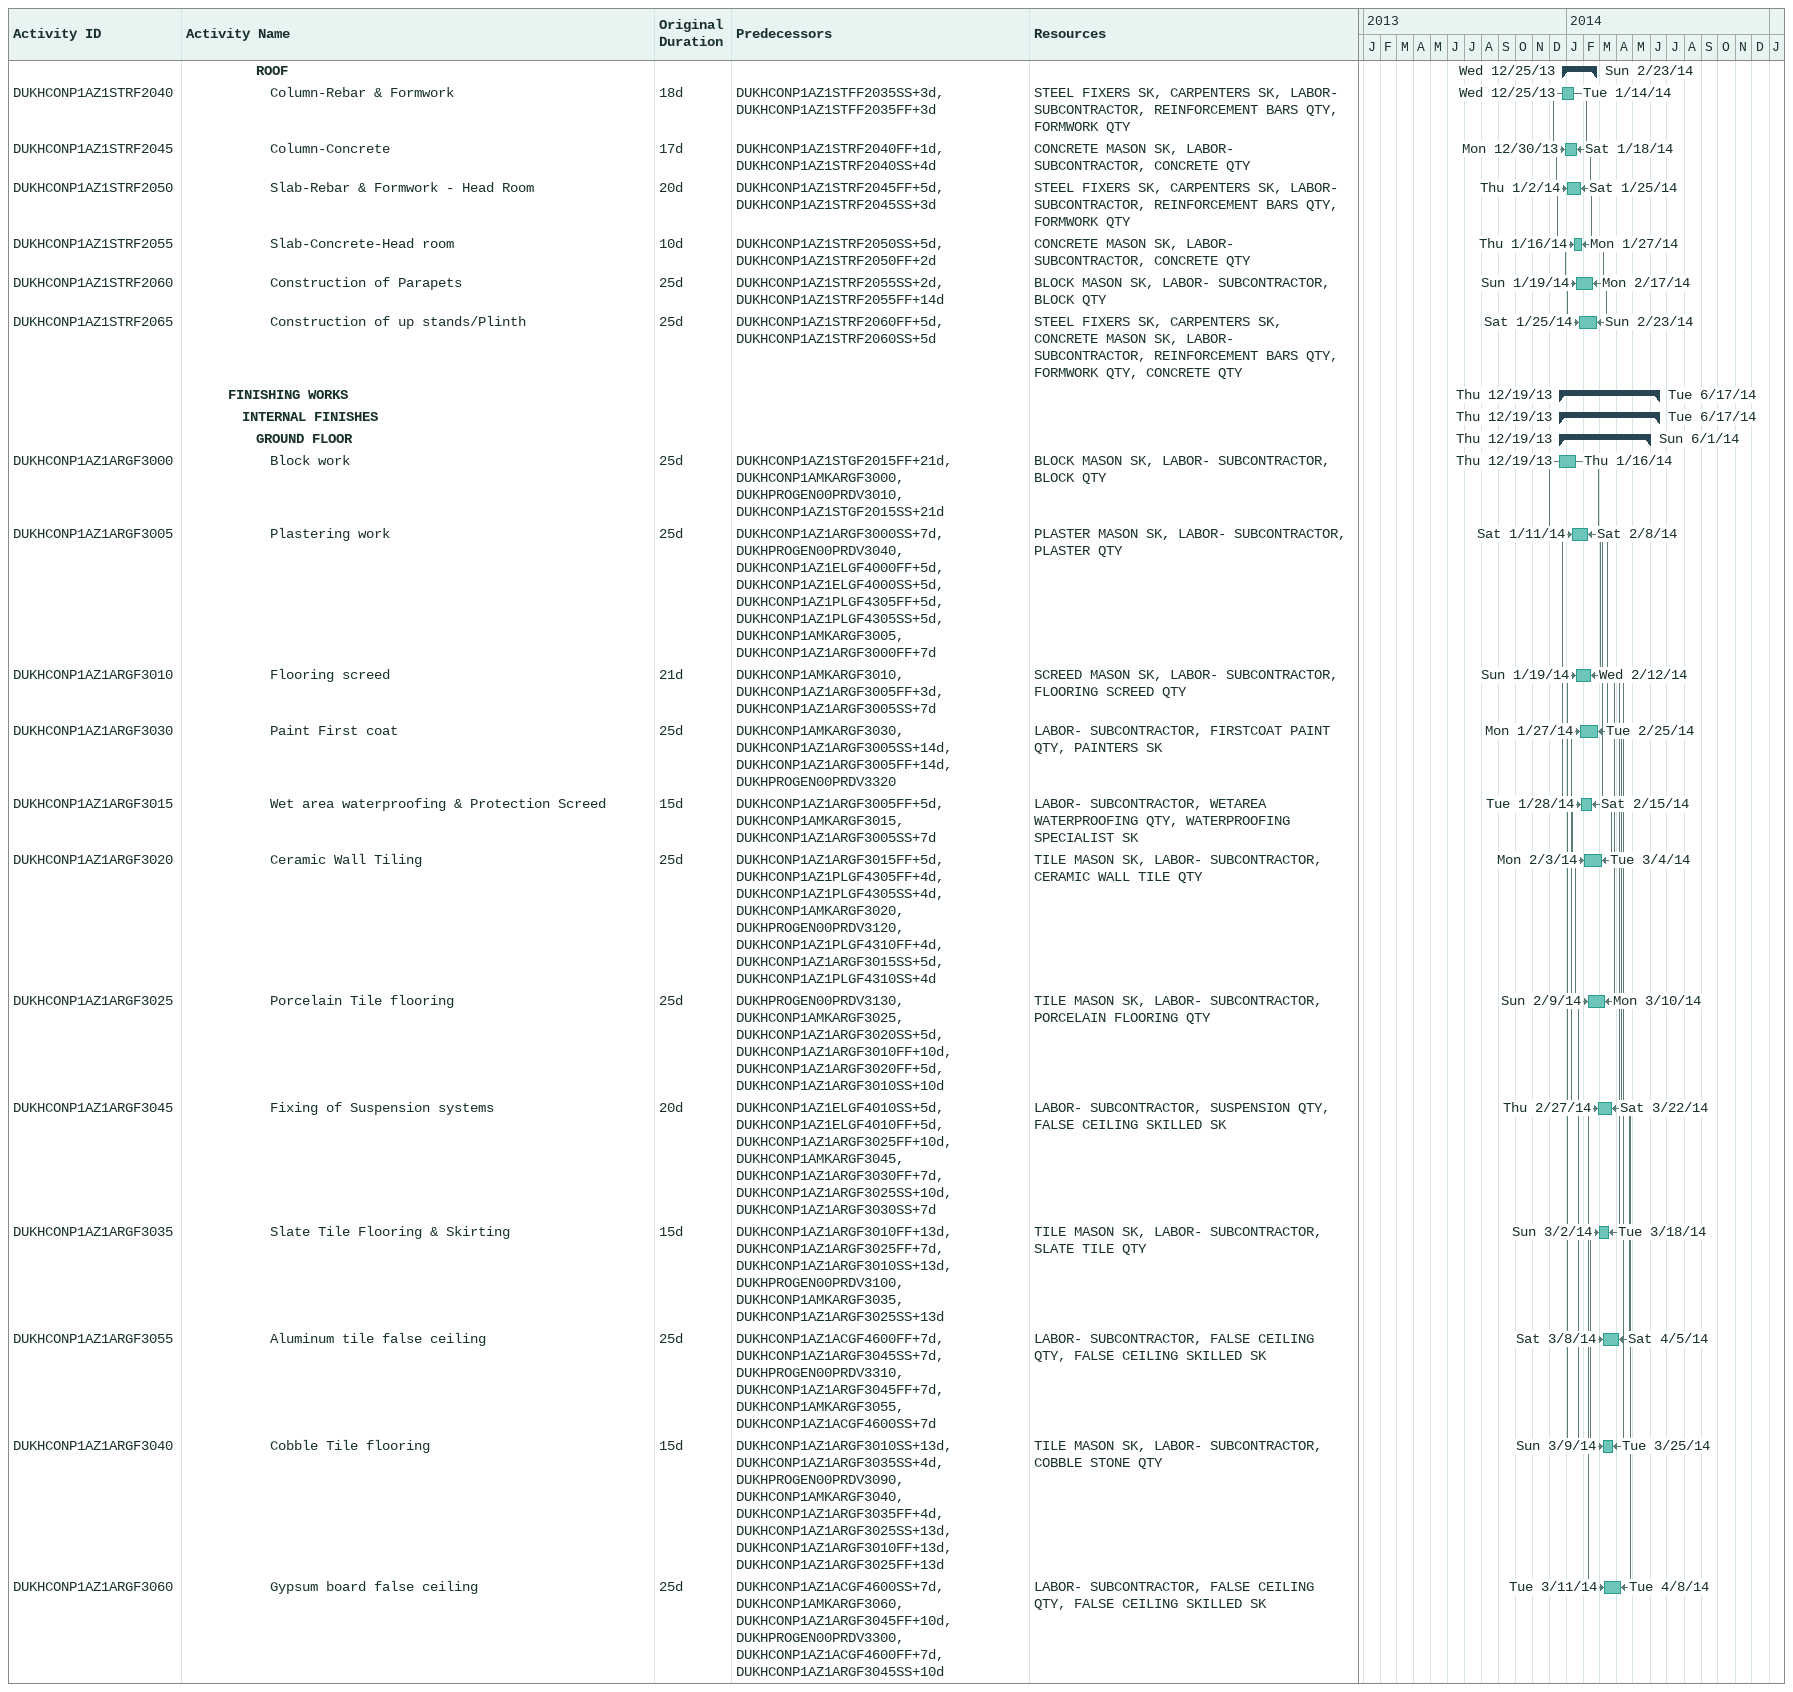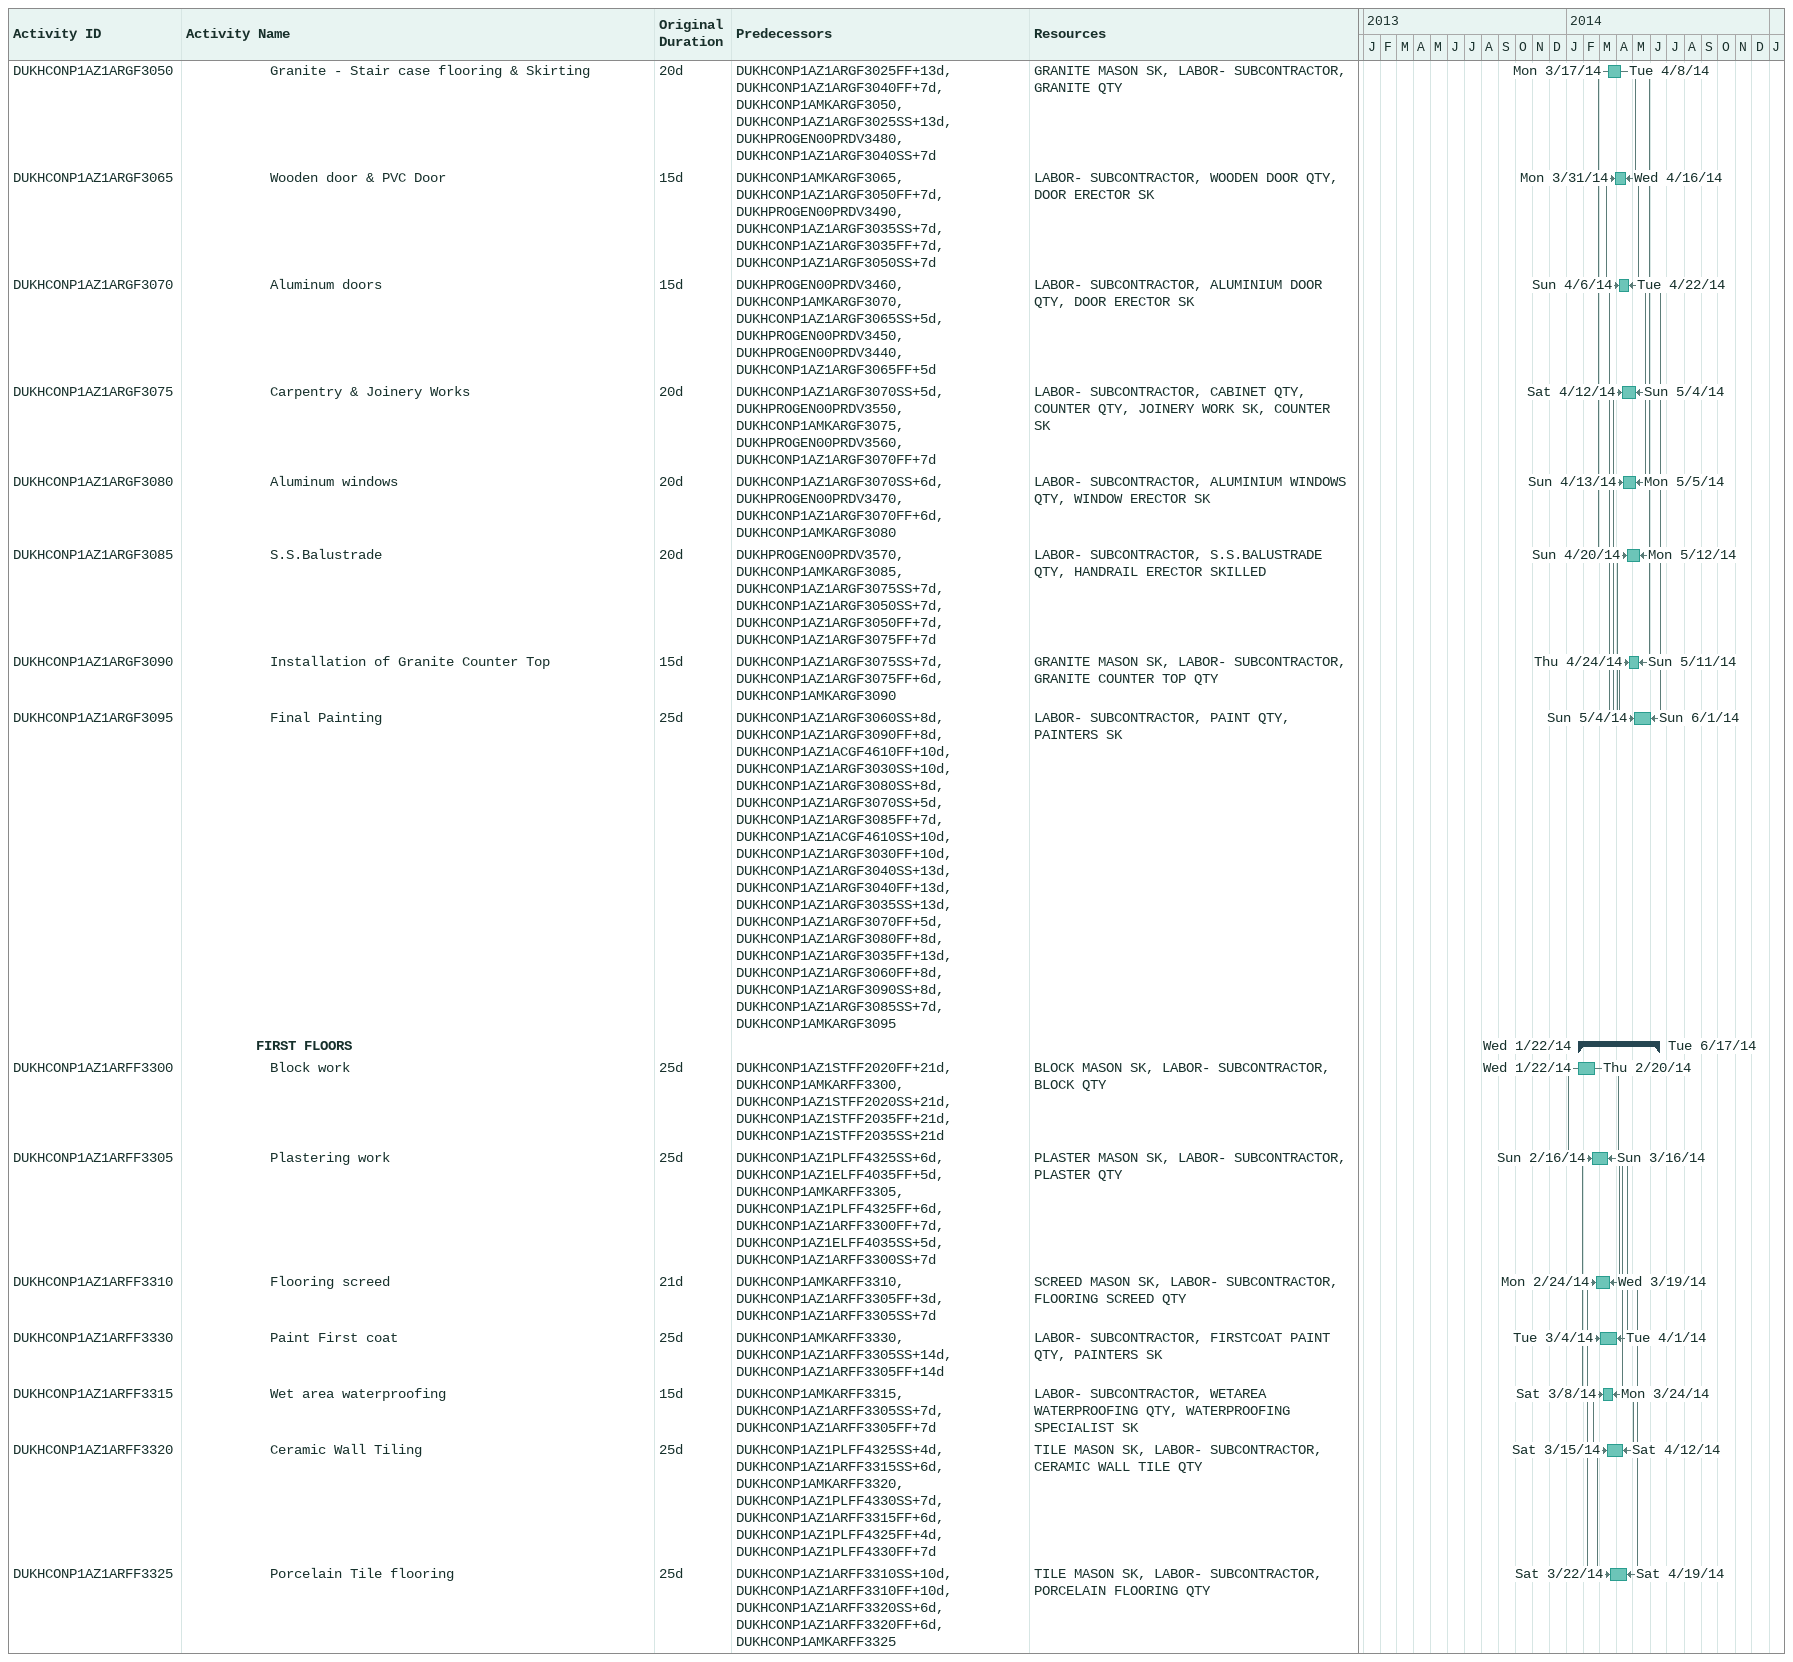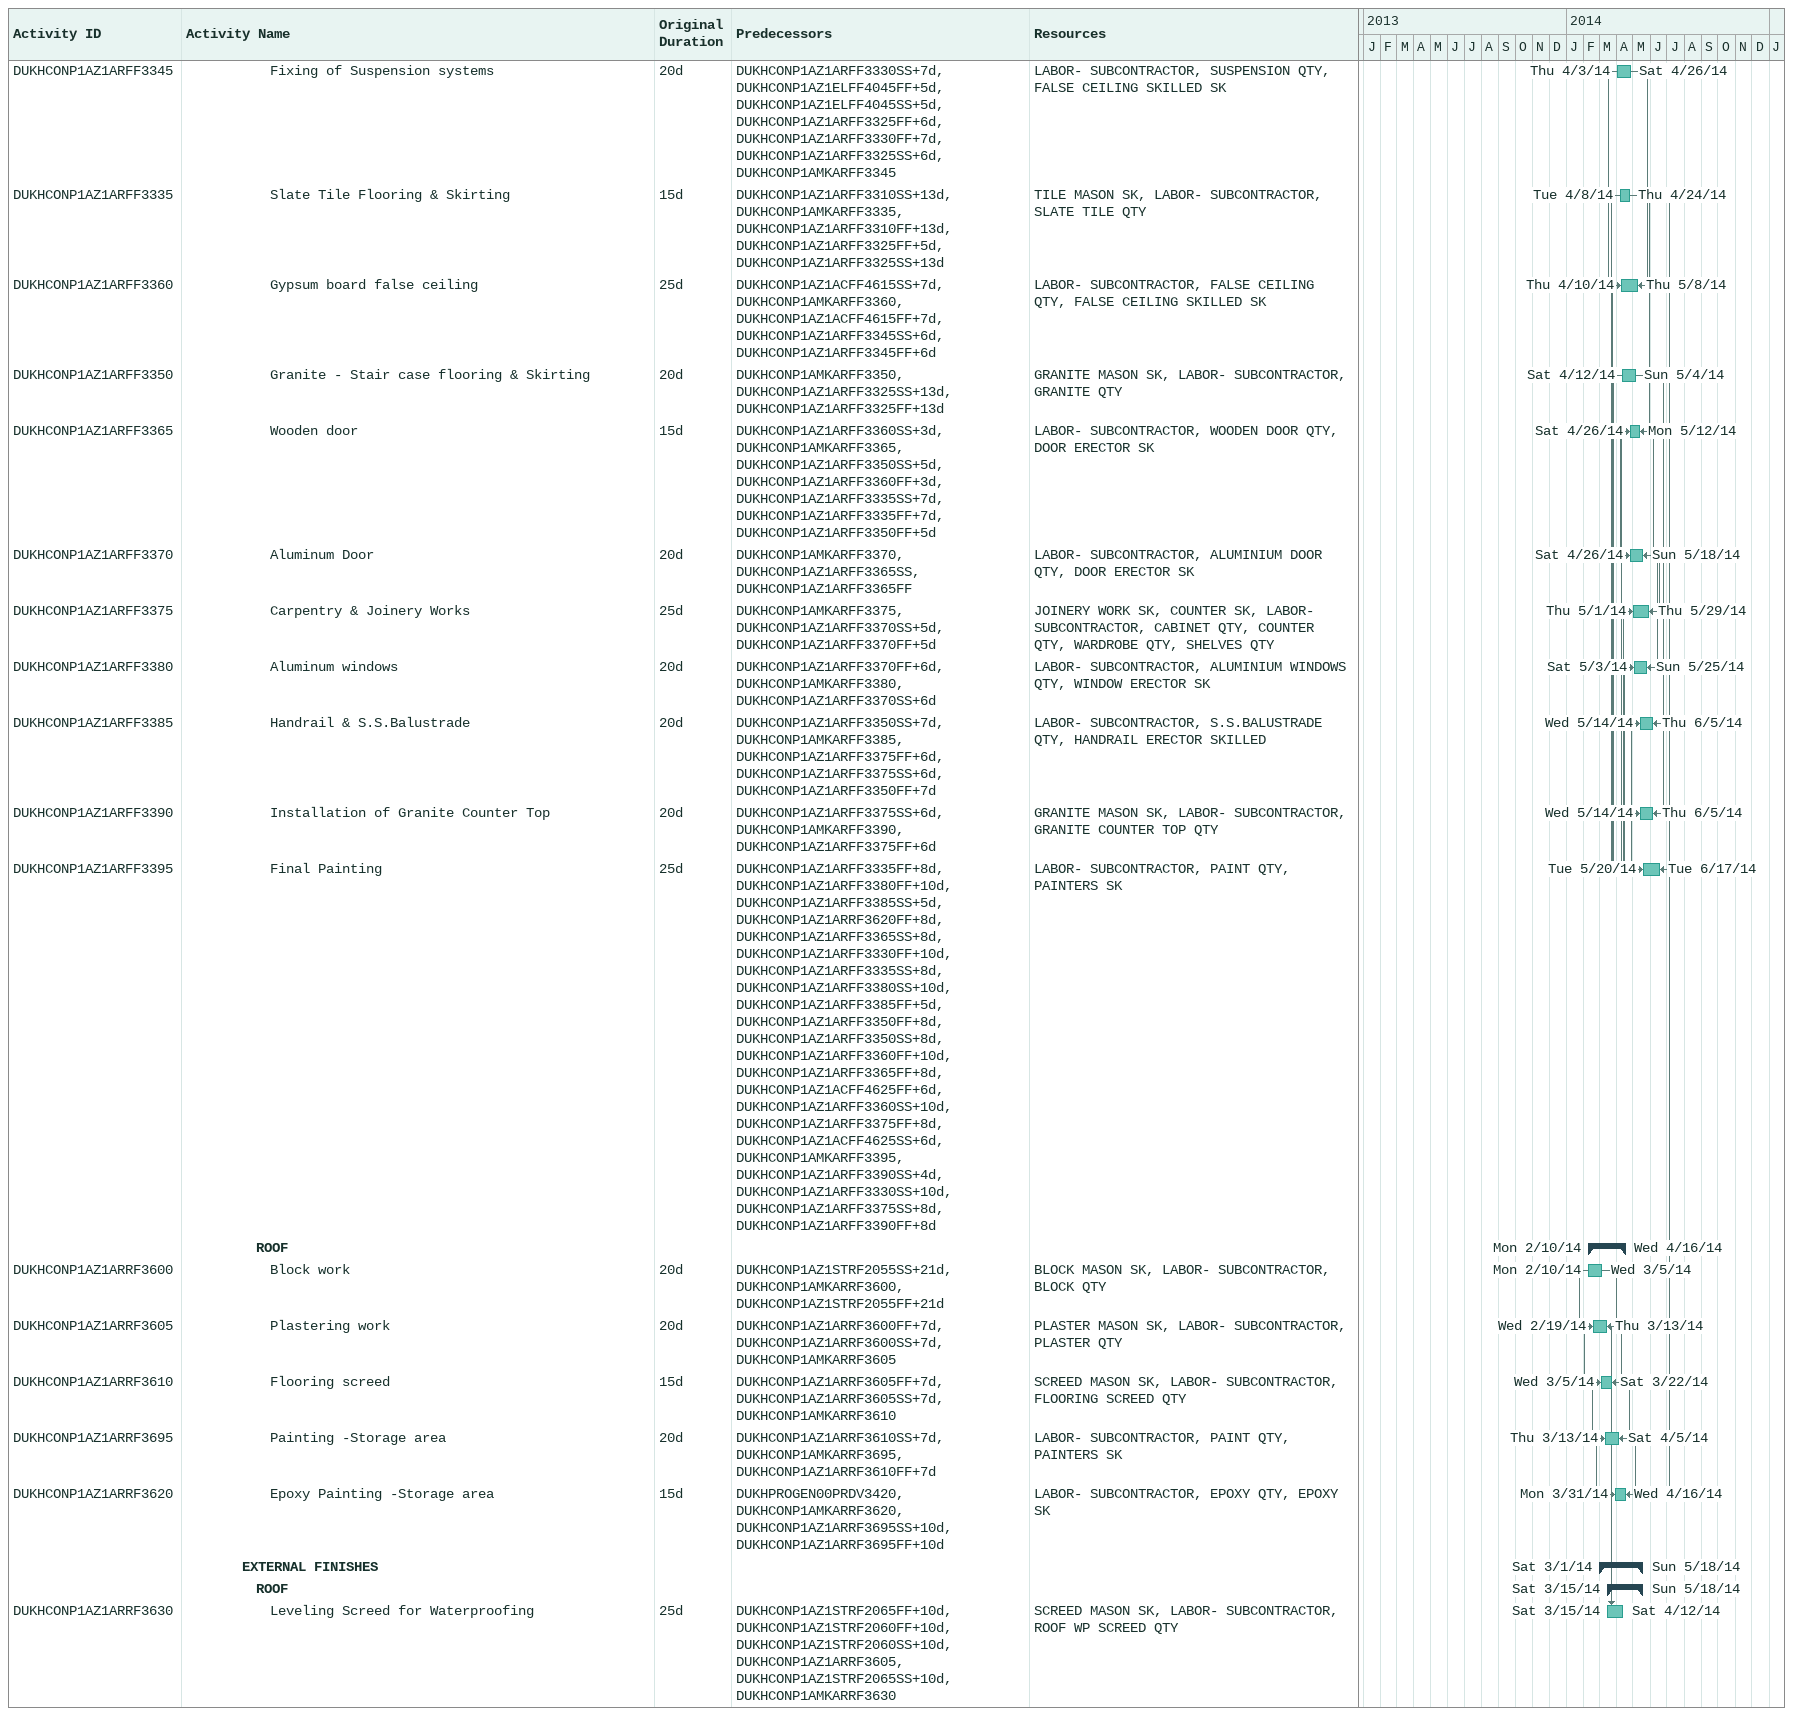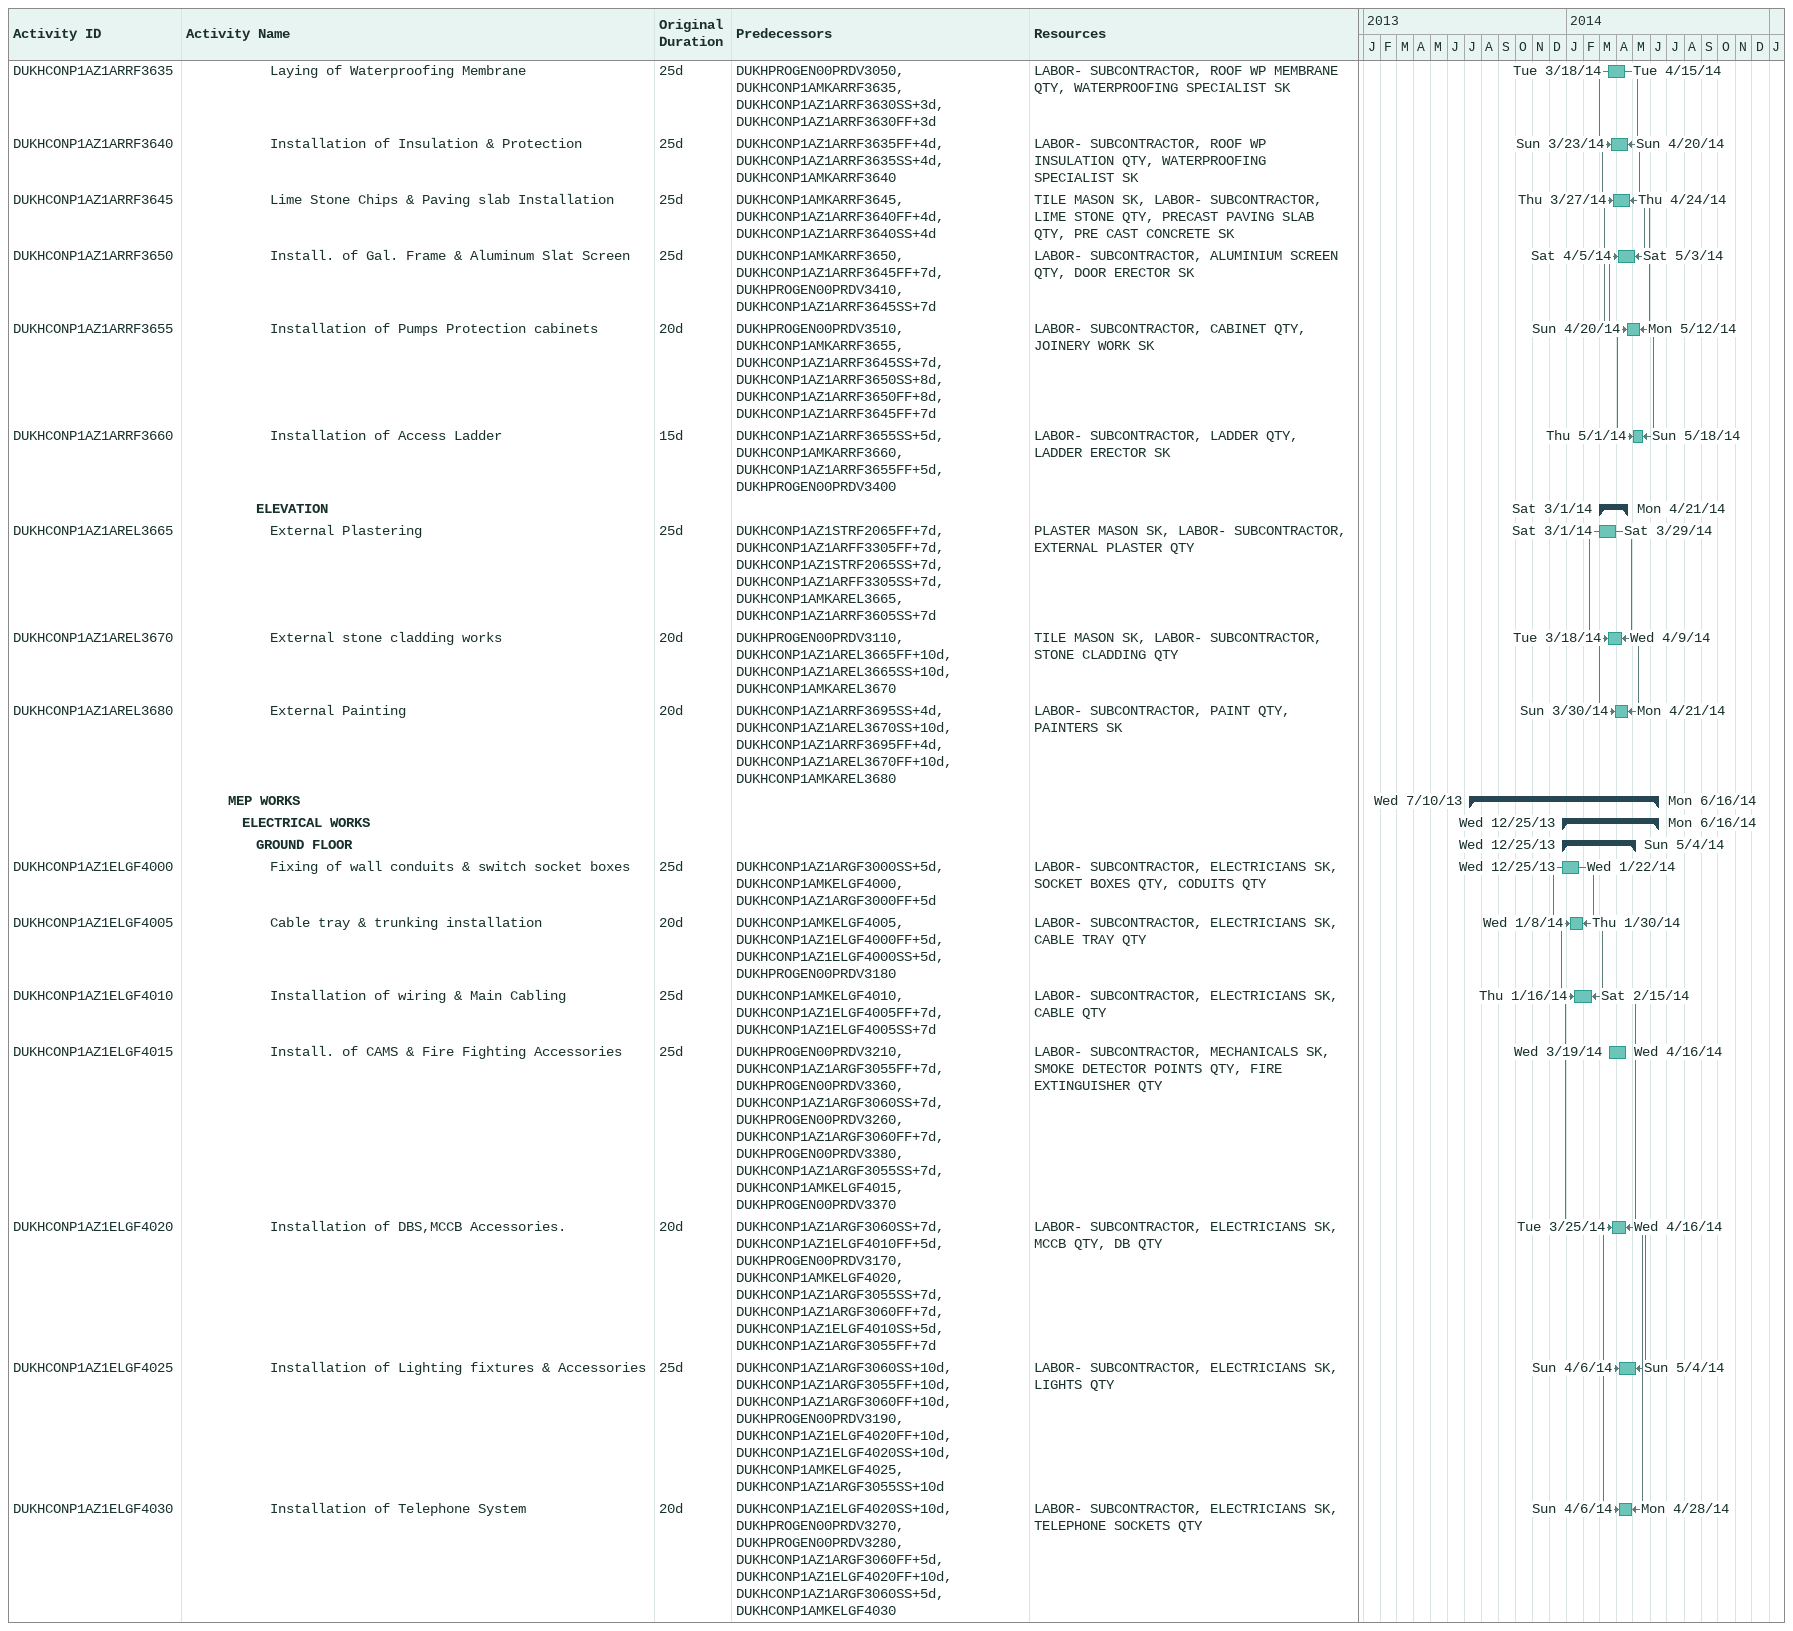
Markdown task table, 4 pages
| ID | Level | Task | Original duration | Start | Finish | Predecessors | Resources |
|---|---|---|---|---|---|---|---|
|  | 6 | **ROOF** |  | 2013-12-25 | 2014-02-23 |  |  |
| DUKHCONP1AZ1STRF2040 | 7 | Column-Rebar & Formwork | 18d | 2013-12-25 | 2014-01-14 | DUKHCONP1AZ1STFF2035SS+3d, DUKHCONP1AZ1STFF2035FF+3d | STEEL FIXERS SK, CARPENTERS SK, LABOR- SUBCONTRACTOR, REINFORCEMENT BARS QTY, FORMWORK QTY |
| DUKHCONP1AZ1STRF2045 | 7 | Column-Concrete | 17d | 2013-12-30 | 2014-01-18 | DUKHCONP1AZ1STRF2040FF+1d, DUKHCONP1AZ1STRF2040SS+4d | CONCRETE MASON SK, LABOR- SUBCONTRACTOR, CONCRETE QTY |
| DUKHCONP1AZ1STRF2050 | 7 | Slab-Rebar & Formwork - Head Room | 20d | 2014-01-02 | 2014-01-25 | DUKHCONP1AZ1STRF2045FF+5d, DUKHCONP1AZ1STRF2045SS+3d | STEEL FIXERS SK, CARPENTERS SK, LABOR- SUBCONTRACTOR, REINFORCEMENT BARS QTY, FORMWORK QTY |
| DUKHCONP1AZ1STRF2055 | 7 | Slab-Concrete-Head room | 10d | 2014-01-16 | 2014-01-27 | DUKHCONP1AZ1STRF2050SS+5d, DUKHCONP1AZ1STRF2050FF+2d | CONCRETE MASON SK, LABOR- SUBCONTRACTOR, CONCRETE QTY |
| DUKHCONP1AZ1STRF2060 | 7 | Construction of Parapets | 25d | 2014-01-19 | 2014-02-17 | DUKHCONP1AZ1STRF2055SS+2d, DUKHCONP1AZ1STRF2055FF+14d | BLOCK MASON SK, LABOR- SUBCONTRACTOR, BLOCK QTY |
| DUKHCONP1AZ1STRF2065 | 7 | Construction of up stands/Plinth | 25d | 2014-01-25 | 2014-02-23 | DUKHCONP1AZ1STRF2060FF+5d, DUKHCONP1AZ1STRF2060SS+5d | STEEL FIXERS SK, CARPENTERS SK, CONCRETE MASON SK, LABOR- SUBCONTRACTOR, REINFORCEMENT BARS QTY, FORMWORK QTY, CONCRETE QTY |
|  | 4 | **FINISHING WORKS** |  | 2013-12-19 | 2014-06-17 |  |  |
|  | 5 | **INTERNAL FINISHES** |  | 2013-12-19 | 2014-06-17 |  |  |
|  | 6 | **GROUND FLOOR** |  | 2013-12-19 | 2014-06-01 |  |  |
| DUKHCONP1AZ1ARGF3000 | 7 | Block work | 25d | 2013-12-19 | 2014-01-16 | DUKHCONP1AZ1STGF2015FF+21d, DUKHCONP1AMKARGF3000, DUKHPROGEN00PRDV3010, DUKHCONP1AZ1STGF2015SS+21d | BLOCK MASON SK, LABOR- SUBCONTRACTOR, BLOCK QTY |
| DUKHCONP1AZ1ARGF3005 | 7 | Plastering work | 25d | 2014-01-11 | 2014-02-08 | DUKHCONP1AZ1ARGF3000SS+7d, DUKHPROGEN00PRDV3040, DUKHCONP1AZ1ELGF4000FF+5d, DUKHCONP1AZ1ELGF4000SS+5d, DUKHCONP1AZ1PLGF4305FF+5d, DUKHCONP1AZ1PLGF4305SS+5d, DUKHCONP1AMKARGF3005, DUKHCONP1AZ1ARGF3000FF+7d | PLASTER MASON SK, LABOR- SUBCONTRACTOR, PLASTER QTY |
| DUKHCONP1AZ1ARGF3010 | 7 | Flooring screed | 21d | 2014-01-19 | 2014-02-12 | DUKHCONP1AMKARGF3010, DUKHCONP1AZ1ARGF3005FF+3d, DUKHCONP1AZ1ARGF3005SS+7d | SCREED MASON SK, LABOR- SUBCONTRACTOR, FLOORING SCREED QTY |
| DUKHCONP1AZ1ARGF3030 | 7 | Paint First coat | 25d | 2014-01-27 | 2014-02-25 | DUKHCONP1AMKARGF3030, DUKHCONP1AZ1ARGF3005SS+14d, DUKHCONP1AZ1ARGF3005FF+14d, DUKHPROGEN00PRDV3320 | LABOR- SUBCONTRACTOR, FIRSTCOAT PAINT QTY, PAINTERS SK |
| DUKHCONP1AZ1ARGF3015 | 7 | Wet area waterproofing & Protection Screed | 15d | 2014-01-28 | 2014-02-15 | DUKHCONP1AZ1ARGF3005FF+5d, DUKHCONP1AMKARGF3015, DUKHCONP1AZ1ARGF3005SS+7d | LABOR- SUBCONTRACTOR, WETAREA WATERPROOFING QTY, WATERPROOFING SPECIALIST SK |
| DUKHCONP1AZ1ARGF3020 | 7 | Ceramic Wall Tiling | 25d | 2014-02-03 | 2014-03-04 | DUKHCONP1AZ1ARGF3015FF+5d, DUKHCONP1AZ1PLGF4305FF+4d, DUKHCONP1AZ1PLGF4305SS+4d, DUKHCONP1AMKARGF3020, DUKHPROGEN00PRDV3120, DUKHCONP1AZ1PLGF4310FF+4d, DUKHCONP1AZ1ARGF3015SS+5d, DUKHCONP1AZ1PLGF4310SS+4d | TILE MASON SK, LABOR- SUBCONTRACTOR, CERAMIC WALL TILE QTY |
| DUKHCONP1AZ1ARGF3025 | 7 | Porcelain Tile flooring | 25d | 2014-02-09 | 2014-03-10 | DUKHPROGEN00PRDV3130, DUKHCONP1AMKARGF3025, DUKHCONP1AZ1ARGF3020SS+5d, DUKHCONP1AZ1ARGF3010FF+10d, DUKHCONP1AZ1ARGF3020FF+5d, DUKHCONP1AZ1ARGF3010SS+10d | TILE MASON SK, LABOR- SUBCONTRACTOR, PORCELAIN FLOORING QTY |
| DUKHCONP1AZ1ARGF3045 | 7 | Fixing of Suspension systems | 20d | 2014-02-27 | 2014-03-22 | DUKHCONP1AZ1ELGF4010SS+5d, DUKHCONP1AZ1ELGF4010FF+5d, DUKHCONP1AZ1ARGF3025FF+10d, DUKHCONP1AMKARGF3045, DUKHCONP1AZ1ARGF3030FF+7d, DUKHCONP1AZ1ARGF3025SS+10d, DUKHCONP1AZ1ARGF3030SS+7d | LABOR- SUBCONTRACTOR, SUSPENSION QTY, FALSE CEILING SKILLED SK |
| DUKHCONP1AZ1ARGF3035 | 7 | Slate Tile Flooring & Skirting | 15d | 2014-03-02 | 2014-03-18 | DUKHCONP1AZ1ARGF3010FF+13d, DUKHCONP1AZ1ARGF3025FF+7d, DUKHCONP1AZ1ARGF3010SS+13d, DUKHPROGEN00PRDV3100, DUKHCONP1AMKARGF3035, DUKHCONP1AZ1ARGF3025SS+13d | TILE MASON SK, LABOR- SUBCONTRACTOR, SLATE TILE QTY |
| DUKHCONP1AZ1ARGF3055 | 7 | Aluminum tile false ceiling | 25d | 2014-03-08 | 2014-04-05 | DUKHCONP1AZ1ACGF4600FF+7d, DUKHCONP1AZ1ARGF3045SS+7d, DUKHPROGEN00PRDV3310, DUKHCONP1AZ1ARGF3045FF+7d, DUKHCONP1AMKARGF3055, DUKHCONP1AZ1ACGF4600SS+7d | LABOR- SUBCONTRACTOR, FALSE CEILING QTY, FALSE CEILING SKILLED SK |
| DUKHCONP1AZ1ARGF3040 | 7 | Cobble Tile flooring | 15d | 2014-03-09 | 2014-03-25 | DUKHCONP1AZ1ARGF3010SS+13d, DUKHCONP1AZ1ARGF3035SS+4d, DUKHPROGEN00PRDV3090, DUKHCONP1AMKARGF3040, DUKHCONP1AZ1ARGF3035FF+4d, DUKHCONP1AZ1ARGF3025SS+13d, DUKHCONP1AZ1ARGF3010FF+13d, DUKHCONP1AZ1ARGF3025FF+13d | TILE MASON SK, LABOR- SUBCONTRACTOR, COBBLE STONE QTY |
| DUKHCONP1AZ1ARGF3060 | 7 | Gypsum board false ceiling | 25d | 2014-03-11 | 2014-04-08 | DUKHCONP1AZ1ACGF4600SS+7d, DUKHCONP1AMKARGF3060, DUKHCONP1AZ1ARGF3045FF+10d, DUKHPROGEN00PRDV3300, DUKHCONP1AZ1ACGF4600FF+7d, DUKHCONP1AZ1ARGF3045SS+10d | LABOR- SUBCONTRACTOR, FALSE CEILING QTY, FALSE CEILING SKILLED SK |
| DUKHCONP1AZ1ARGF3050 | 7 | Granite - Stair case flooring & Skirting | 20d | 2014-03-17 | 2014-04-08 | DUKHCONP1AZ1ARGF3025FF+13d, DUKHCONP1AZ1ARGF3040FF+7d, DUKHCONP1AMKARGF3050, DUKHCONP1AZ1ARGF3025SS+13d, DUKHPROGEN00PRDV3480, DUKHCONP1AZ1ARGF3040SS+7d | GRANITE MASON SK, LABOR- SUBCONTRACTOR, GRANITE QTY |
| DUKHCONP1AZ1ARGF3065 | 7 | Wooden door & PVC Door | 15d | 2014-03-31 | 2014-04-16 | DUKHCONP1AMKARGF3065, DUKHCONP1AZ1ARGF3050FF+7d, DUKHPROGEN00PRDV3490, DUKHCONP1AZ1ARGF3035SS+7d, DUKHCONP1AZ1ARGF3035FF+7d, DUKHCONP1AZ1ARGF3050SS+7d | LABOR- SUBCONTRACTOR, WOODEN DOOR QTY, DOOR ERECTOR SK |
| DUKHCONP1AZ1ARGF3070 | 7 | Aluminum doors | 15d | 2014-04-06 | 2014-04-22 | DUKHPROGEN00PRDV3460, DUKHCONP1AMKARGF3070, DUKHCONP1AZ1ARGF3065SS+5d, DUKHPROGEN00PRDV3450, DUKHPROGEN00PRDV3440, DUKHCONP1AZ1ARGF3065FF+5d | LABOR- SUBCONTRACTOR, ALUMINIUM DOOR QTY, DOOR ERECTOR SK |
| DUKHCONP1AZ1ARGF3075 | 7 | Carpentry & Joinery Works | 20d | 2014-04-12 | 2014-05-04 | DUKHCONP1AZ1ARGF3070SS+5d, DUKHPROGEN00PRDV3550, DUKHCONP1AMKARGF3075, DUKHPROGEN00PRDV3560, DUKHCONP1AZ1ARGF3070FF+7d | LABOR- SUBCONTRACTOR, CABINET QTY, COUNTER QTY, JOINERY WORK SK, COUNTER SK |
| DUKHCONP1AZ1ARGF3080 | 7 | Aluminum windows | 20d | 2014-04-13 | 2014-05-05 | DUKHCONP1AZ1ARGF3070SS+6d, DUKHPROGEN00PRDV3470, DUKHCONP1AZ1ARGF3070FF+6d, DUKHCONP1AMKARGF3080 | LABOR- SUBCONTRACTOR, ALUMINIUM WINDOWS QTY, WINDOW ERECTOR SK |
| DUKHCONP1AZ1ARGF3085 | 7 | S.S.Balustrade | 20d | 2014-04-20 | 2014-05-12 | DUKHPROGEN00PRDV3570, DUKHCONP1AMKARGF3085, DUKHCONP1AZ1ARGF3075SS+7d, DUKHCONP1AZ1ARGF3050SS+7d, DUKHCONP1AZ1ARGF3050FF+7d, DUKHCONP1AZ1ARGF3075FF+7d | LABOR- SUBCONTRACTOR, S.S.BALUSTRADE QTY, HANDRAIL ERECTOR SKILLED |
| DUKHCONP1AZ1ARGF3090 | 7 | Installation of Granite Counter Top | 15d | 2014-04-24 | 2014-05-11 | DUKHCONP1AZ1ARGF3075SS+7d, DUKHCONP1AZ1ARGF3075FF+6d, DUKHCONP1AMKARGF3090 | GRANITE MASON SK, LABOR- SUBCONTRACTOR, GRANITE COUNTER TOP QTY |
| DUKHCONP1AZ1ARGF3095 | 7 | Final Painting | 25d | 2014-05-04 | 2014-06-01 | DUKHCONP1AZ1ARGF3060SS+8d, DUKHCONP1AZ1ARGF3090FF+8d, DUKHCONP1AZ1ACGF4610FF+10d, DUKHCONP1AZ1ARGF3030SS+10d, DUKHCONP1AZ1ARGF3080SS+8d, DUKHCONP1AZ1ARGF3070SS+5d, DUKHCONP1AZ1ARGF3085FF+7d, DUKHCONP1AZ1ACGF4610SS+10d, DUKHCONP1AZ1ARGF3030FF+10d, DUKHCONP1AZ1ARGF3040SS+13d, DUKHCONP1AZ1ARGF3040FF+13d, DUKHCONP1AZ1ARGF3035SS+13d, DUKHCONP1AZ1ARGF3070FF+5d, DUKHCONP1AZ1ARGF3080FF+8d, DUKHCONP1AZ1ARGF3035FF+13d, DUKHCONP1AZ1ARGF3060FF+8d, DUKHCONP1AZ1ARGF3090SS+8d, DUKHCONP1AZ1ARGF3085SS+7d, DUKHCONP1AMKARGF3095 | LABOR- SUBCONTRACTOR, PAINT QTY, PAINTERS SK |
|  | 6 | **FIRST FLOORS** |  | 2014-01-22 | 2014-06-17 |  |  |
| DUKHCONP1AZ1ARFF3300 | 7 | Block work | 25d | 2014-01-22 | 2014-02-20 | DUKHCONP1AZ1STFF2020FF+21d, DUKHCONP1AMKARFF3300, DUKHCONP1AZ1STFF2020SS+21d, DUKHCONP1AZ1STFF2035FF+21d, DUKHCONP1AZ1STFF2035SS+21d | BLOCK MASON SK, LABOR- SUBCONTRACTOR, BLOCK QTY |
| DUKHCONP1AZ1ARFF3305 | 7 | Plastering work | 25d | 2014-02-16 | 2014-03-16 | DUKHCONP1AZ1PLFF4325SS+6d, DUKHCONP1AZ1ELFF4035FF+5d, DUKHCONP1AMKARFF3305, DUKHCONP1AZ1PLFF4325FF+6d, DUKHCONP1AZ1ARFF3300FF+7d, DUKHCONP1AZ1ELFF4035SS+5d, DUKHCONP1AZ1ARFF3300SS+7d | PLASTER MASON SK, LABOR- SUBCONTRACTOR, PLASTER QTY |
| DUKHCONP1AZ1ARFF3310 | 7 | Flooring screed | 21d | 2014-02-24 | 2014-03-19 | DUKHCONP1AMKARFF3310, DUKHCONP1AZ1ARFF3305FF+3d, DUKHCONP1AZ1ARFF3305SS+7d | SCREED MASON SK, LABOR- SUBCONTRACTOR, FLOORING SCREED QTY |
| DUKHCONP1AZ1ARFF3330 | 7 | Paint First coat | 25d | 2014-03-04 | 2014-04-01 | DUKHCONP1AMKARFF3330, DUKHCONP1AZ1ARFF3305SS+14d, DUKHCONP1AZ1ARFF3305FF+14d | LABOR- SUBCONTRACTOR, FIRSTCOAT PAINT QTY, PAINTERS SK |
| DUKHCONP1AZ1ARFF3315 | 7 | Wet area waterproofing | 15d | 2014-03-08 | 2014-03-24 | DUKHCONP1AMKARFF3315, DUKHCONP1AZ1ARFF3305SS+7d, DUKHCONP1AZ1ARFF3305FF+7d | LABOR- SUBCONTRACTOR, WETAREA WATERPROOFING QTY, WATERPROOFING SPECIALIST SK |
| DUKHCONP1AZ1ARFF3320 | 7 | Ceramic Wall Tiling | 25d | 2014-03-15 | 2014-04-12 | DUKHCONP1AZ1PLFF4325SS+4d, DUKHCONP1AZ1ARFF3315SS+6d, DUKHCONP1AMKARFF3320, DUKHCONP1AZ1PLFF4330SS+7d, DUKHCONP1AZ1ARFF3315FF+6d, DUKHCONP1AZ1PLFF4325FF+4d, DUKHCONP1AZ1PLFF4330FF+7d | TILE MASON SK, LABOR- SUBCONTRACTOR, CERAMIC WALL TILE QTY |
| DUKHCONP1AZ1ARFF3325 | 7 | Porcelain Tile flooring | 25d | 2014-03-22 | 2014-04-19 | DUKHCONP1AZ1ARFF3310SS+10d, DUKHCONP1AZ1ARFF3310FF+10d, DUKHCONP1AZ1ARFF3320SS+6d, DUKHCONP1AZ1ARFF3320FF+6d, DUKHCONP1AMKARFF3325 | TILE MASON SK, LABOR- SUBCONTRACTOR, PORCELAIN FLOORING QTY |
| DUKHCONP1AZ1ARFF3345 | 7 | Fixing of Suspension systems | 20d | 2014-04-03 | 2014-04-26 | DUKHCONP1AZ1ARFF3330SS+7d, DUKHCONP1AZ1ELFF4045FF+5d, DUKHCONP1AZ1ELFF4045SS+5d, DUKHCONP1AZ1ARFF3325FF+6d, DUKHCONP1AZ1ARFF3330FF+7d, DUKHCONP1AZ1ARFF3325SS+6d, DUKHCONP1AMKARFF3345 | LABOR- SUBCONTRACTOR, SUSPENSION QTY, FALSE CEILING SKILLED SK |
| DUKHCONP1AZ1ARFF3335 | 7 | Slate Tile Flooring & Skirting | 15d | 2014-04-08 | 2014-04-24 | DUKHCONP1AZ1ARFF3310SS+13d, DUKHCONP1AMKARFF3335, DUKHCONP1AZ1ARFF3310FF+13d, DUKHCONP1AZ1ARFF3325FF+5d, DUKHCONP1AZ1ARFF3325SS+13d | TILE MASON SK, LABOR- SUBCONTRACTOR, SLATE TILE QTY |
| DUKHCONP1AZ1ARFF3360 | 7 | Gypsum board false ceiling | 25d | 2014-04-10 | 2014-05-08 | DUKHCONP1AZ1ACFF4615SS+7d, DUKHCONP1AMKARFF3360, DUKHCONP1AZ1ACFF4615FF+7d, DUKHCONP1AZ1ARFF3345SS+6d, DUKHCONP1AZ1ARFF3345FF+6d | LABOR- SUBCONTRACTOR, FALSE CEILING QTY, FALSE CEILING SKILLED SK |
| DUKHCONP1AZ1ARFF3350 | 7 | Granite - Stair case flooring & Skirting | 20d | 2014-04-12 | 2014-05-04 | DUKHCONP1AMKARFF3350, DUKHCONP1AZ1ARFF3325SS+13d, DUKHCONP1AZ1ARFF3325FF+13d | GRANITE MASON SK, LABOR- SUBCONTRACTOR, GRANITE QTY |
| DUKHCONP1AZ1ARFF3365 | 7 | Wooden door | 15d | 2014-04-26 | 2014-05-12 | DUKHCONP1AZ1ARFF3360SS+3d, DUKHCONP1AMKARFF3365, DUKHCONP1AZ1ARFF3350SS+5d, DUKHCONP1AZ1ARFF3360FF+3d, DUKHCONP1AZ1ARFF3335SS+7d, DUKHCONP1AZ1ARFF3335FF+7d, DUKHCONP1AZ1ARFF3350FF+5d | LABOR- SUBCONTRACTOR, WOODEN DOOR QTY, DOOR ERECTOR SK |
| DUKHCONP1AZ1ARFF3370 | 7 | Aluminum Door | 20d | 2014-04-26 | 2014-05-18 | DUKHCONP1AMKARFF3370, DUKHCONP1AZ1ARFF3365SS, DUKHCONP1AZ1ARFF3365FF | LABOR- SUBCONTRACTOR, ALUMINIUM DOOR QTY, DOOR ERECTOR SK |
| DUKHCONP1AZ1ARFF3375 | 7 | Carpentry & Joinery Works | 25d | 2014-05-01 | 2014-05-29 | DUKHCONP1AMKARFF3375, DUKHCONP1AZ1ARFF3370SS+5d, DUKHCONP1AZ1ARFF3370FF+5d | JOINERY WORK SK, COUNTER SK, LABOR- SUBCONTRACTOR, CABINET QTY, COUNTER QTY, WARDROBE QTY, SHELVES QTY |
| DUKHCONP1AZ1ARFF3380 | 7 | Aluminum windows | 20d | 2014-05-03 | 2014-05-25 | DUKHCONP1AZ1ARFF3370FF+6d, DUKHCONP1AMKARFF3380, DUKHCONP1AZ1ARFF3370SS+6d | LABOR- SUBCONTRACTOR, ALUMINIUM WINDOWS QTY, WINDOW ERECTOR SK |
| DUKHCONP1AZ1ARFF3385 | 7 | Handrail & S.S.Balustrade | 20d | 2014-05-14 | 2014-06-05 | DUKHCONP1AZ1ARFF3350SS+7d, DUKHCONP1AMKARFF3385, DUKHCONP1AZ1ARFF3375FF+6d, DUKHCONP1AZ1ARFF3375SS+6d, DUKHCONP1AZ1ARFF3350FF+7d | LABOR- SUBCONTRACTOR, S.S.BALUSTRADE QTY, HANDRAIL ERECTOR SKILLED |
| DUKHCONP1AZ1ARFF3390 | 7 | Installation of Granite Counter Top | 20d | 2014-05-14 | 2014-06-05 | DUKHCONP1AZ1ARFF3375SS+6d, DUKHCONP1AMKARFF3390, DUKHCONP1AZ1ARFF3375FF+6d | GRANITE MASON SK, LABOR- SUBCONTRACTOR, GRANITE COUNTER TOP QTY |
| DUKHCONP1AZ1ARFF3395 | 7 | Final Painting | 25d | 2014-05-20 | 2014-06-17 | DUKHCONP1AZ1ARFF3335FF+8d, DUKHCONP1AZ1ARFF3380FF+10d, DUKHCONP1AZ1ARFF3385SS+5d, DUKHCONP1AZ1ARRF3620FF+8d, DUKHCONP1AZ1ARFF3365SS+8d, DUKHCONP1AZ1ARFF3330FF+10d, DUKHCONP1AZ1ARFF3335SS+8d, DUKHCONP1AZ1ARFF3380SS+10d, DUKHCONP1AZ1ARFF3385FF+5d, DUKHCONP1AZ1ARFF3350FF+8d, DUKHCONP1AZ1ARFF3350SS+8d, DUKHCONP1AZ1ARFF3360FF+10d, DUKHCONP1AZ1ARFF3365FF+8d, DUKHCONP1AZ1ACFF4625FF+6d, DUKHCONP1AZ1ARFF3360SS+10d, DUKHCONP1AZ1ARFF3375FF+8d, DUKHCONP1AZ1ACFF4625SS+6d, DUKHCONP1AMKARFF3395, DUKHCONP1AZ1ARFF3390SS+4d, DUKHCONP1AZ1ARFF3330SS+10d, DUKHCONP1AZ1ARFF3375SS+8d, DUKHCONP1AZ1ARFF3390FF+8d | LABOR- SUBCONTRACTOR, PAINT QTY, PAINTERS SK |
|  | 6 | **ROOF** |  | 2014-02-10 | 2014-04-16 |  |  |
| DUKHCONP1AZ1ARRF3600 | 7 | Block work | 20d | 2014-02-10 | 2014-03-05 | DUKHCONP1AZ1STRF2055SS+21d, DUKHCONP1AMKARRF3600, DUKHCONP1AZ1STRF2055FF+21d | BLOCK MASON SK, LABOR- SUBCONTRACTOR, BLOCK QTY |
| DUKHCONP1AZ1ARRF3605 | 7 | Plastering work | 20d | 2014-02-19 | 2014-03-13 | DUKHCONP1AZ1ARRF3600FF+7d, DUKHCONP1AZ1ARRF3600SS+7d, DUKHCONP1AMKARRF3605 | PLASTER MASON SK, LABOR- SUBCONTRACTOR, PLASTER QTY |
| DUKHCONP1AZ1ARRF3610 | 7 | Flooring screed | 15d | 2014-03-05 | 2014-03-22 | DUKHCONP1AZ1ARRF3605FF+7d, DUKHCONP1AZ1ARRF3605SS+7d, DUKHCONP1AMKARRF3610 | SCREED MASON SK, LABOR- SUBCONTRACTOR, FLOORING SCREED QTY |
| DUKHCONP1AZ1ARRF3695 | 7 | Painting -Storage area | 20d | 2014-03-13 | 2014-04-05 | DUKHCONP1AZ1ARRF3610SS+7d, DUKHCONP1AMKARRF3695, DUKHCONP1AZ1ARRF3610FF+7d | LABOR- SUBCONTRACTOR, PAINT QTY, PAINTERS SK |
| DUKHCONP1AZ1ARRF3620 | 7 | Epoxy Painting -Storage area | 15d | 2014-03-31 | 2014-04-16 | DUKHPROGEN00PRDV3420, DUKHCONP1AMKARRF3620, DUKHCONP1AZ1ARRF3695SS+10d, DUKHCONP1AZ1ARRF3695FF+10d | LABOR- SUBCONTRACTOR, EPOXY QTY, EPOXY SK |
|  | 5 | **EXTERNAL FINISHES** |  | 2014-03-01 | 2014-05-18 |  |  |
|  | 6 | **ROOF** |  | 2014-03-15 | 2014-05-18 |  |  |
| DUKHCONP1AZ1ARRF3630 | 7 | Leveling Screed for Waterproofing | 25d | 2014-03-15 | 2014-04-12 | DUKHCONP1AZ1STRF2065FF+10d, DUKHCONP1AZ1STRF2060FF+10d, DUKHCONP1AZ1STRF2060SS+10d, DUKHCONP1AZ1ARRF3605, DUKHCONP1AZ1STRF2065SS+10d, DUKHCONP1AMKARRF3630 | SCREED MASON SK, LABOR- SUBCONTRACTOR, ROOF WP SCREED QTY |
| DUKHCONP1AZ1ARRF3635 | 7 | Laying of Waterproofing Membrane | 25d | 2014-03-18 | 2014-04-15 | DUKHPROGEN00PRDV3050, DUKHCONP1AMKARRF3635, DUKHCONP1AZ1ARRF3630SS+3d, DUKHCONP1AZ1ARRF3630FF+3d | LABOR- SUBCONTRACTOR, ROOF WP MEMBRANE QTY, WATERPROOFING SPECIALIST SK |
| DUKHCONP1AZ1ARRF3640 | 7 | Installation of Insulation & Protection | 25d | 2014-03-23 | 2014-04-20 | DUKHCONP1AZ1ARRF3635FF+4d, DUKHCONP1AZ1ARRF3635SS+4d, DUKHCONP1AMKARRF3640 | LABOR- SUBCONTRACTOR, ROOF WP INSULATION QTY, WATERPROOFING SPECIALIST SK |
| DUKHCONP1AZ1ARRF3645 | 7 | Lime Stone Chips & Paving slab Installation | 25d | 2014-03-27 | 2014-04-24 | DUKHCONP1AMKARRF3645, DUKHCONP1AZ1ARRF3640FF+4d, DUKHCONP1AZ1ARRF3640SS+4d | TILE MASON SK, LABOR- SUBCONTRACTOR, LIME STONE QTY, PRECAST PAVING SLAB QTY, PRE CAST CONCRETE SK |
| DUKHCONP1AZ1ARRF3650 | 7 | Install. of Gal. Frame & Aluminum Slat Screen | 25d | 2014-04-05 | 2014-05-03 | DUKHCONP1AMKARRF3650, DUKHCONP1AZ1ARRF3645FF+7d, DUKHPROGEN00PRDV3410, DUKHCONP1AZ1ARRF3645SS+7d | LABOR- SUBCONTRACTOR, ALUMINIUM SCREEN QTY, DOOR ERECTOR SK |
| DUKHCONP1AZ1ARRF3655 | 7 | Installation of Pumps Protection cabinets | 20d | 2014-04-20 | 2014-05-12 | DUKHPROGEN00PRDV3510, DUKHCONP1AMKARRF3655, DUKHCONP1AZ1ARRF3645SS+7d, DUKHCONP1AZ1ARRF3650SS+8d, DUKHCONP1AZ1ARRF3650FF+8d, DUKHCONP1AZ1ARRF3645FF+7d | LABOR- SUBCONTRACTOR, CABINET QTY, JOINERY WORK SK |
| DUKHCONP1AZ1ARRF3660 | 7 | Installation of Access Ladder | 15d | 2014-05-01 | 2014-05-18 | DUKHCONP1AZ1ARRF3655SS+5d, DUKHCONP1AMKARRF3660, DUKHCONP1AZ1ARRF3655FF+5d, DUKHPROGEN00PRDV3400 | LABOR- SUBCONTRACTOR, LADDER QTY, LADDER ERECTOR SK |
|  | 6 | **ELEVATION** |  | 2014-03-01 | 2014-04-21 |  |  |
| DUKHCONP1AZ1AREL3665 | 7 | External Plastering | 25d | 2014-03-01 | 2014-03-29 | DUKHCONP1AZ1STRF2065FF+7d, DUKHCONP1AZ1ARFF3305FF+7d, DUKHCONP1AZ1STRF2065SS+7d, DUKHCONP1AZ1ARFF3305SS+7d, DUKHCONP1AMKAREL3665, DUKHCONP1AZ1ARRF3605SS+7d | PLASTER MASON SK, LABOR- SUBCONTRACTOR, EXTERNAL PLASTER QTY |
| DUKHCONP1AZ1AREL3670 | 7 | External stone cladding works | 20d | 2014-03-18 | 2014-04-09 | DUKHPROGEN00PRDV3110, DUKHCONP1AZ1AREL3665FF+10d, DUKHCONP1AZ1AREL3665SS+10d, DUKHCONP1AMKAREL3670 | TILE MASON SK, LABOR- SUBCONTRACTOR, STONE CLADDING QTY |
| DUKHCONP1AZ1AREL3680 | 7 | External Painting | 20d | 2014-03-30 | 2014-04-21 | DUKHCONP1AZ1ARRF3695SS+4d, DUKHCONP1AZ1AREL3670SS+10d, DUKHCONP1AZ1ARRF3695FF+4d, DUKHCONP1AZ1AREL3670FF+10d, DUKHCONP1AMKAREL3680 | LABOR- SUBCONTRACTOR, PAINT QTY, PAINTERS SK |
|  | 4 | **MEP WORKS** |  | 2013-07-10 | 2014-06-16 |  |  |
|  | 5 | **ELECTRICAL WORKS** |  | 2013-12-25 | 2014-06-16 |  |  |
|  | 6 | **GROUND FLOOR** |  | 2013-12-25 | 2014-05-04 |  |  |
| DUKHCONP1AZ1ELGF4000 | 7 | Fixing of wall conduits & switch socket boxes | 25d | 2013-12-25 | 2014-01-22 | DUKHCONP1AZ1ARGF3000SS+5d, DUKHCONP1AMKELGF4000, DUKHCONP1AZ1ARGF3000FF+5d | LABOR- SUBCONTRACTOR, ELECTRICIANS SK, SOCKET BOXES QTY, CODUITS QTY |
| DUKHCONP1AZ1ELGF4005 | 7 | Cable tray & trunking installation | 20d | 2014-01-08 | 2014-01-30 | DUKHCONP1AMKELGF4005, DUKHCONP1AZ1ELGF4000FF+5d, DUKHCONP1AZ1ELGF4000SS+5d, DUKHPROGEN00PRDV3180 | LABOR- SUBCONTRACTOR, ELECTRICIANS SK, CABLE TRAY QTY |
| DUKHCONP1AZ1ELGF4010 | 7 | Installation of wiring & Main Cabling | 25d | 2014-01-16 | 2014-02-15 | DUKHCONP1AMKELGF4010, DUKHCONP1AZ1ELGF4005FF+7d, DUKHCONP1AZ1ELGF4005SS+7d | LABOR- SUBCONTRACTOR, ELECTRICIANS SK, CABLE QTY |
| DUKHCONP1AZ1ELGF4015 | 7 | Install. of CAMS & Fire Fighting Accessories | 25d | 2014-03-19 | 2014-04-16 | DUKHPROGEN00PRDV3210, DUKHCONP1AZ1ARGF3055FF+7d, DUKHPROGEN00PRDV3360, DUKHCONP1AZ1ARGF3060SS+7d, DUKHPROGEN00PRDV3260, DUKHCONP1AZ1ARGF3060FF+7d, DUKHPROGEN00PRDV3380, DUKHCONP1AZ1ARGF3055SS+7d, DUKHCONP1AMKELGF4015, DUKHPROGEN00PRDV3370 | LABOR- SUBCONTRACTOR, MECHANICALS SK, SMOKE DETECTOR POINTS QTY, FIRE EXTINGUISHER QTY |
| DUKHCONP1AZ1ELGF4020 | 7 | Installation of DBS,MCCB Accessories. | 20d | 2014-03-25 | 2014-04-16 | DUKHCONP1AZ1ARGF3060SS+7d, DUKHCONP1AZ1ELGF4010FF+5d, DUKHPROGEN00PRDV3170, DUKHCONP1AMKELGF4020, DUKHCONP1AZ1ARGF3055SS+7d, DUKHCONP1AZ1ARGF3060FF+7d, DUKHCONP1AZ1ELGF4010SS+5d, DUKHCONP1AZ1ARGF3055FF+7d | LABOR- SUBCONTRACTOR, ELECTRICIANS SK, MCCB QTY, DB QTY |
| DUKHCONP1AZ1ELGF4025 | 7 | Installation of Lighting fixtures & Accessories | 25d | 2014-04-06 | 2014-05-04 | DUKHCONP1AZ1ARGF3060SS+10d, DUKHCONP1AZ1ARGF3055FF+10d, DUKHCONP1AZ1ARGF3060FF+10d, DUKHPROGEN00PRDV3190, DUKHCONP1AZ1ELGF4020FF+10d, DUKHCONP1AZ1ELGF4020SS+10d, DUKHCONP1AMKELGF4025, DUKHCONP1AZ1ARGF3055SS+10d | LABOR- SUBCONTRACTOR, ELECTRICIANS SK, LIGHTS QTY |
| DUKHCONP1AZ1ELGF4030 | 7 | Installation of Telephone System | 20d | 2014-04-06 | 2014-04-28 | DUKHCONP1AZ1ELGF4020SS+10d, DUKHPROGEN00PRDV3270, DUKHPROGEN00PRDV3280, DUKHCONP1AZ1ARGF3060FF+5d, DUKHCONP1AZ1ELGF4020FF+10d, DUKHCONP1AZ1ARGF3060SS+5d, DUKHCONP1AMKELGF4030 | LABOR- SUBCONTRACTOR, ELECTRICIANS SK, TELEPHONE SOCKETS QTY |
